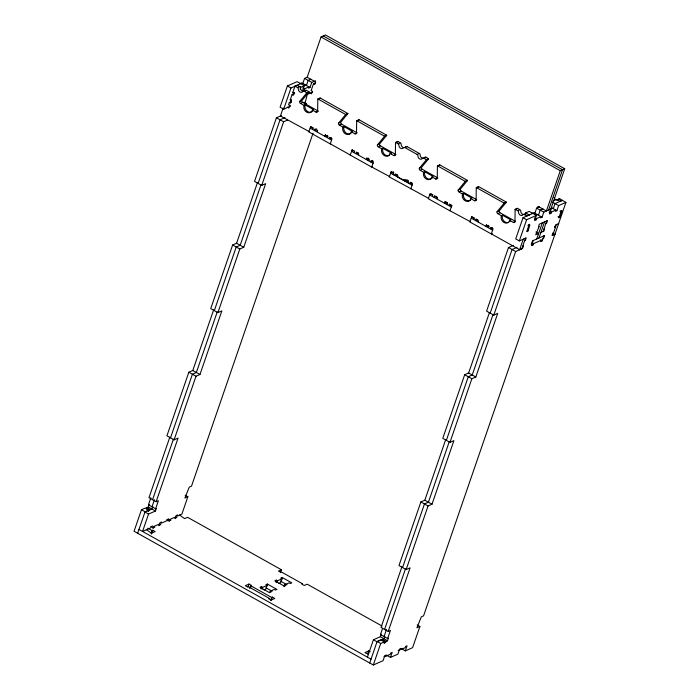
<?xml version="1.0" encoding="UTF-8"?>
<svg xmlns="http://www.w3.org/2000/svg" width="700" height="700" viewBox="0 0 700 700"><rect width="100%" height="100%" fill="white"/><g stroke="black" fill="none" stroke-linecap="round" stroke-linejoin="round"><path stroke-width="1.05" d="M357.096 132.825L341.547 124.128A1.47 1.234 66.2 0 1 340.786 122.194L347.734 113.759A1.488 1.242 66.2 0 0 347.856 113.496L320.11 97.983L317.879 98.962A1.488 1.242 66.2 0 0 317.809 99.356L317.651 111.484A1.47 1.234 66.2 0 1 316.015 112.079L312.428 110.075A5.163 4.305 66.2 0 1 306.705 112.192A5.163 4.305 66.2 0 1 304.054 105.394L300.466 103.39A1.47 1.234 66.2 0 1 299.705 101.447L306.6 93.091A1.479 1.234 66.2 0 0 306.775 92.759L309.006 91.779L306.477 90.37A1.47 1.234 66.2 0 0 305.06 90.58A2.949 2.459 66.2 0 1 302.216 91.017A2.949 2.459 66.2 0 1 300.545 88.06A1.47 1.234 66.2 0 0 299.714 86.581M395.946 154.551L380.398 145.854A1.47 1.234 66.2 0 1 379.645 143.911L386.531 135.555A1.479 1.234 66.2 0 0 386.706 135.222L358.96 119.709L356.738 120.689A1.47 1.225 66.2 0 0 356.659 121.082L356.501 133.201A1.47 1.234 66.2 0 1 354.865 133.805L351.277 131.801A5.163 4.305 66.2 0 1 345.564 133.91A5.163 4.305 66.2 0 1 342.904 127.12L339.316 125.116A1.47 1.234 66.2 0 1 338.564 123.174L345.511 114.739A1.488 1.242 66.2 0 0 345.634 114.485L347.856 113.496M437.85 177.975L422.301 169.286A1.479 1.234 66.2 0 1 421.549 167.344L428.435 158.987A1.47 1.225 66.2 0 0 428.584 158.742L426.09 157.237A1.47 1.234 66.2 0 0 424.672 157.456A2.949 2.459 66.2 0 1 421.829 157.894A2.949 2.459 66.2 0 1 420.158 154.936A1.47 1.234 66.2 0 0 419.326 153.457L407.102 146.624A1.47 1.234 66.2 0 0 405.685 146.843A2.949 2.459 66.2 0 1 402.841 147.28A2.949 2.459 66.2 0 1 401.17 144.322A1.47 1.234 66.2 0 0 400.339 142.844L397.81 141.435L395.588 142.415A1.452 1.216 66.2 0 0 395.526 142.704L395.36 154.928A1.47 1.234 66.2 0 1 393.724 155.531L390.136 153.519A5.163 4.305 66.2 0 1 384.414 155.636A5.163 4.305 66.2 0 1 381.762 148.838L378.175 146.834A1.47 1.234 66.2 0 1 377.414 144.891L384.309 136.544A1.479 1.234 66.2 0 0 384.484 136.202L386.706 135.222M476.709 199.701L461.16 191.004A1.47 1.234 66.2 0 1 460.399 189.061L467.346 180.635A1.488 1.242 66.2 0 0 467.469 180.373L439.714 164.859L437.491 165.839A1.488 1.242 66.2 0 0 437.421 166.232L437.264 178.351A1.479 1.234 66.2 0 1 435.627 178.955L432.04 176.951A5.163 4.305 66.2 0 1 426.317 179.06A5.163 4.305 66.2 0 1 423.666 172.27L420.079 170.266A1.479 1.234 66.2 0 1 419.317 168.324L426.213 159.968A1.47 1.225 66.2 0 0 426.352 159.722L428.61 158.655M515.559 221.419L500.01 212.73A1.47 1.234 66.2 0 1 499.249 210.787L506.144 202.431A1.479 1.234 66.2 0 0 506.319 202.099L478.573 186.585L476.35 187.565A1.47 1.225 66.2 0 0 476.271 187.959L476.114 200.077A1.47 1.234 66.2 0 1 474.477 200.681L470.89 198.678A5.163 4.305 66.2 0 1 465.176 200.786A5.163 4.305 66.2 0 1 462.516 193.996L458.929 191.984A1.47 1.234 66.2 0 1 458.176 190.041L465.124 181.615A1.488 1.242 66.2 0 0 465.246 181.352L467.469 180.373M524.86 214.314L526.715 213.5A1.47 1.234 66.2 0 0 525.298 213.719A2.949 2.459 66.2 0 1 522.454 214.148A2.949 2.459 66.2 0 1 520.782 211.19A1.47 1.234 66.2 0 0 519.951 209.711L517.423 208.303L515.2 209.282A1.452 1.216 66.2 0 0 515.13 209.58L514.972 221.804A1.47 1.234 66.2 0 1 513.336 222.399L509.749 220.395A5.163 4.305 66.2 0 1 504.026 222.513A5.163 4.305 66.2 0 1 501.375 215.714L497.787 213.71A1.47 1.234 66.2 0 1 497.026 211.768L503.921 203.411A1.479 1.234 66.2 0 0 504.096 203.079L506.319 202.099M517.352 208.696L517.361 208.591A1.452 1.216 66.2 0 1 517.423 208.303M291.252 99.697L291.533 100.231M561.951 211.199L561.671 210.648L560.901 211.531L559.003 217.884L560 216.834L561.951 211.199L561.05 210.7M526.942 231.263C528.413 234.631 532.035 213.981 526.942 231.263L528.08 230.694M148.479 511.586L149.021 510.002L145.434 507.999L141.479 509.74L134.067 531.247L373.293 665L383.058 660.695L384.816 655.602L386.295 654.955L385.858 656.224L390.311 654.264L390.749 652.986L392.227 652.339L390.477 657.423L386.89 655.419M213.631 309.942L192.789 370.475L188.834 372.225L166.924 435.838L174.099 439.845L178.062 438.104L156.153 501.716L148.977 497.7L169.82 437.168M257.434 182.726L236.591 243.259L232.636 245L210.735 308.613L217.91 312.62L221.865 310.879L199.964 374.491L196.009 376.233L174.099 439.845M281.391 115.596L276.439 117.775L254.537 181.388L261.713 185.404L265.668 183.654L243.766 247.266L239.811 249.016L217.91 312.62M315.464 80.771L311.754 82.407L310.004 87.5L308.516 88.147L308.954 86.879L304.509 88.839L304.071 90.116L302.584 90.764L304.334 85.68L297.159 81.664L287.394 85.969L280.096 107.179L283.684 109.183L290.605 106.129M283.168 108.001L280.429 115.955L309.181 131.582M137.664 533.26L145.066 511.752L149.021 510.002M170.511 437.841L192.421 374.229L196.376 372.488L217.219 311.955M214.322 310.616L236.224 247.004L240.179 245.263L261.021 184.73M258.125 183.391L280.035 119.779L284.979 117.6M283.684 109.183L290.981 87.981L300.746 83.668M152.644 525.928L151.156 526.575L150.719 527.852L142.564 531.449L148.549 514.062L155.47 511.009L156.345 508.463L155.61 508.786L148.426 504.779L149.17 504.455L148.295 506.992L146.808 507.649L146.37 508.926L148.164 509.924M148.426 504.779L150.859 497.726M152.565 499.704L173.407 439.171M290.106 105.315L288.54 104.816L289.345 102.48L291.567 101.5L291.366 102.086M289.345 102.48L290.544 103.154L291.419 100.608L290.22 99.934L292.049 94.64L293.16 94.141M294.49 92.593L292.924 92.094L294.963 86.152L297.194 85.172L300.755 87.255L304.334 85.68M261.713 185.404L283.623 121.791L287.578 120.041M287.262 107.135L288.864 108.027L289.739 105.481M292.049 94.64L293.239 95.305L294.114 92.759M154.446 499.73L152.014 506.782L152.758 506.459L151.883 509.005L144.961 512.05L148.549 514.062M155.61 508.786L158.384 500.736L156.153 501.716M300.055 89.276L300.755 87.255M302.829 83.484L304.579 78.391L307.361 77.166M550.847 209.037L564.716 168.752L325.5 35L321.046 36.96L307.178 77.254L315.543 81.935L314.668 84.473L313.477 83.808L311.141 90.589L312.331 91.263L311.456 93.809L309.601 92.767M151.069 533.435L152.049 530.574L152.793 530.241L155.19 531.58L151.48 533.216L146.379 529.629M152.968 528.483L153.624 526.575L158.139 524.58L159.338 525.245L160.816 524.597L159.224 523.705M151.48 534.065L152.793 530.241M306.416 85.487L308.166 80.404L310.949 79.17M159.005 525.709L160.064 522.655L161.543 521.999L161.105 523.267L166.793 520.765L167.23 519.496L168.718 518.84L168.009 520.87M169.102 521.369L169.759 519.452L174.213 517.492L175.403 518.166L176.89 517.51L175.298 516.617M175.079 518.621L176.129 515.567L177.616 514.911L177.179 516.189L181.877 514.115L187.862 496.729L185.168 495.224M310.861 126.525L308.7 131.862L330.234 143.903L332.019 138.731L329.621 137.393L329.184 138.661L331.415 137.681M313.25 127.864L312.812 129.141M313.04 133.184L191.511 486.124L189.289 487.104L184.896 498.032L187.862 496.729M315.245 128.984L314.431 130.419L316.767 129.115M317.634 130.314L317.196 131.591M325.605 134.776L324.8 136.211L325.911 135.721L325.649 136.482M328.002 136.115L327.565 137.384M352.319 149.713L350.166 155.041L371.7 167.081L373.485 161.91L371.088 160.571L370.65 161.849L372.873 160.869L372.382 160.589M354.716 151.051L354.279 152.32M356.711 152.162L355.898 153.597L358.129 152.617M367.071 157.955L366.266 159.399L367.377 158.9M367.876 160.195L368.576 158.156M248.054 586.924L249.043 584.054L251.431 585.392L250.775 587.3M391.396 171.553L389.235 176.89L428.794 198.459M249.707 588.586L250.696 585.725L251.431 585.392M397.197 174.466L394.975 175.446L392.98 174.326L393.785 172.891M394.975 175.446L395.78 174.011M408.004 180.968A1.103 0.455 19 0 1 406.411 180.836L405.335 181.239L397.364 176.785L397.801 175.508L395.412 174.169M260.803 588.586L261.459 586.67L262.658 587.344L267.111 585.384L265.912 584.71L267.4 584.054L276.964 589.409L275.485 590.065L274.286 589.391L269.832 591.351L271.031 592.025L269.544 592.681L259.98 587.326L261.459 586.67M262.001 589.251L262.658 587.344M405.335 181.239L406.149 179.804M267.4 584.054L266.079 587.878L272.169 591.281M267.111 585.384L265.799 589.199L264.014 589.986M406.123 181.702L406.455 180.749L403.751 179.349M406.954 182.044L407.654 180.005M411.451 182.429L411.95 182.709L409.727 183.689L407.733 182.577L408.537 181.143M409.727 183.689L410.533 182.254M275.642 582.041L276.299 580.134L277.489 580.799L281.942 578.839L280.744 578.174L282.231 577.517L291.795 582.864L290.316 583.52L289.118 582.855L284.672 584.815L284.016 586.722M270.681 600.311L271.661 597.45L272.405 597.117L274.794 598.456L271.092 600.093L268.695 598.754L269.439 598.43L248.465 586.705L247.73 587.029L245.332 585.69L249.043 584.054M276.832 582.706L277.489 580.799M280.446 572.635L281.435 569.774L187.574 517.3L184.607 518.613L179.506 515.016M271.416 599.979L272.405 597.117M282.231 577.517L280.919 581.332L287.009 584.736M281.942 578.839L280.63 582.654L278.845 583.441M432.863 194.74L432.425 196.009M434.858 195.851L434.044 197.286L436.275 196.306M437.246 197.19L436.441 198.625L436.993 198.38M445.217 201.653L444.412 203.088L445.524 202.597L445.261 203.359M446.197 203.376L446.635 202.107M446.801 204.426L447.615 202.991M449.61 204.102L448.796 205.537L451.019 204.558M451.999 205.441L449.846 210.77L428.312 198.739L430.098 193.567L432.486 194.906M471.931 216.589L469.779 221.918L491.304 233.957L493.097 228.786L490.7 227.447L490.262 228.725L492.485 227.736M474.329 217.919L473.891 219.196M476.324 219.039L475.51 220.474L477.733 219.494M486.684 224.831L485.879 226.266L486.99 225.776L486.657 226.73M487.664 226.564L488.101 225.286M489.081 226.17L488.644 227.439M367.666 653.791L368.655 650.93L370.248 651.822M367.43 657.169L373.415 639.782L380.345 636.729L381.22 634.183L380.476 634.515L387.651 638.523L388.395 638.199L387.52 640.745L384.116 643.326L384.659 641.742L381.071 639.739L377.116 641.489L369.705 662.996M445.672 439.679L424.83 500.211L420.875 501.961L398.974 565.574L406.149 569.581L410.104 567.84L388.203 631.452L381.027 627.436L401.87 566.904M489.484 312.454L468.641 372.995L464.686 374.736L442.776 438.349L449.96 442.356L453.915 440.615L432.005 504.227L428.05 505.969L406.149 569.581M513.433 245.332L508.489 247.511L486.588 311.124L493.762 315.14L497.718 313.39L475.816 377.002L471.861 378.744L449.96 442.356M402.561 567.577L424.463 503.965L428.418 502.224L449.26 441.691M446.364 440.352L468.274 376.74L472.229 374.999L493.071 314.466M490.175 313.127L512.076 249.515L517.02 247.336M532.796 213.404L523.031 217.709L515.725 238.919L519.312 240.922L526.242 237.869L525.359 240.415L524.624 240.739M380.476 634.515L382.559 628.469M524.93 214.996L525.621 212.984L529.209 211.4L536.384 215.416L534.634 220.5L536.113 219.844L536.55 218.575L541.004 216.615L540.566 217.884L542.045 217.227L543.804 212.144L551.215 208.871L549.465 213.964L550.952 213.308L551.39 212.039L555.835 210.07L555.398 211.347L556.885 210.691L558.635 205.599L565.933 202.388L559.843 198.888A1.47 1.234 66.2 0 0 558.425 199.106A2.949 2.459 66.2 0 1 555.957 199.719A2.949 2.459 66.2 0 1 554.024 197.444M384.615 629.44L405.457 568.907M373.293 665L380.704 643.492L384.659 641.742M493.762 315.14L515.664 251.527L522.585 248.474L523.469 245.928L522.725 246.251M519.312 240.922L526.619 219.721L536.384 215.416M382.007 640.666L382.445 639.389L386.033 641.401M386.496 629.466L384.064 636.519L384.808 636.195M384.51 637.044L383.933 638.741L377.011 641.786L373.415 639.782M492.231 233.485L491.339 233.879L519.645 249.699L523.303 239.102M387.651 638.523L390.425 630.472L388.203 631.452M525.525 238.123L521.876 248.719L519.645 249.699M534.87 213.22L536.62 208.127L539.403 206.903M537.442 208.014L538.02 206.316L546.394 210.998L560.271 170.713L564.716 168.752M538.457 215.224L540.216 210.14L542.99 208.906M533.295 240.511L531.536 245.604L533.024 244.947L533.461 243.679M536.76 238.989L542.308 222.871M538.983 238.009L544.53 221.891M548.625 210.018L562.494 169.732L323.269 35.98M543.113 231.507L546.761 220.911M541.126 240.301L540.689 241.57L542.168 240.914L543.926 235.83M553.298 208.688L555.048 203.595L562.336 200.384M401.721 648.874L405.309 650.886L407.067 645.794L405.58 646.45L405.142 647.719L400.689 649.679L401.135 648.41L399.648 649.066L397.898 654.15L390.477 657.423M556.43 224.49L552.781 235.095L555.004 234.115M417.217 624.96L419.904 626.465L412.606 647.666L405.309 650.886M565.933 202.388L423.561 615.86L421.33 616.84L416.938 627.769L419.904 626.465M293.186 94.062L294.359 93.17M309.006 91.779A1.479 1.234 66.2 0 1 308.831 92.111L301.936 100.468A1.47 1.234 66.2 0 0 302.689 102.41L318.238 111.099M300.002 83.65L301.779 82.862L310.004 87.5M294.963 86.152L297.491 87.561L299.346 86.748M303.59 85.654L305.366 84.875M313.477 83.808L315.7 82.828M304.623 91.184L306.477 90.37M290.22 99.934L290.78 99.689M306.976 92.934L308.831 92.111M312.734 92.05L307.291 94.447L305.261 102.174L304.517 102.506M299.705 101.447L301.56 100.634M300.834 103.224L302.689 102.41M304.631 104.606L306.609 103.74L303.922 102.235M304.054 105.394L305.165 104.904L313.539 109.585A5.163 4.305 66.2 0 1 313.233 110.285M318.544 99.032L319.664 98.543M312.428 110.075L313.539 109.585M316.015 112.079L317.87 111.265M311.99 127.172L310.012 128.048L331.546 140.079M345.826 114.651L347.681 113.837M338.564 123.174L340.419 122.351M339.692 124.95L341.547 124.128M342.912 127.12L344.024 126.63L352.398 131.311A5.163 4.305 66.2 0 1 352.082 132.011M356.659 121.082L358.514 120.26M351.277 131.801L352.398 131.311M330.706 143.623L330.26 143.815L350.201 154.963M354.874 133.805L356.72 132.991M384.685 136.377L386.531 135.555M353.456 150.36L351.479 151.226L373.012 163.266M377.414 144.891L379.269 144.077M358.662 154.77L358.733 153.668L356.335 152.329M378.543 146.668L380.398 145.854M381.762 148.838L382.874 148.347L391.248 153.029A5.163 4.305 66.2 0 1 390.941 153.737M396.252 142.476L397.364 141.986M395.588 142.415L398.108 143.824L399.963 143.001M369.031 160.571L369.092 159.46L366.704 158.121M390.136 153.519L391.248 153.029M405.248 147.446L407.102 146.624M393.724 155.531L395.579 154.709M372.172 166.801L371.726 167.002L389.716 176.61M398.108 143.824A1.47 1.234 66.2 0 1 398.947 145.303A2.949 2.459 66.2 0 0 400.619 148.26A2.949 2.459 66.2 0 0 403.463 147.822A1.47 1.234 66.2 0 1 404.88 147.604L417.104 154.438L418.959 153.624M424.235 158.06L426.09 157.237M393.514 171.771L390.547 173.075L412.081 185.115M426.589 159.801L428.435 158.987M397.364 176.785L397.924 176.54M419.317 168.324L421.172 167.501M420.446 170.1L422.301 169.286M423.666 172.27L424.777 171.78L433.151 176.461L432.04 176.951M437.421 166.232L438.533 165.742M411.25 188.65L410.804 188.843L412.554 183.759L410.165 182.42M435.627 178.955L437.483 178.141M431.602 194.049L429.625 194.915L451.159 206.955M465.439 181.528L467.294 180.714M458.176 190.041L460.031 189.227M459.305 191.826L461.16 191.004M462.516 193.996L463.636 193.506L472.001 198.188L470.89 198.678M476.271 187.959L478.126 187.136M474.477 200.681L476.332 199.859M504.289 203.254L506.144 202.431M473.069 217.227L471.091 218.102L492.625 230.142M470.251 221.638L449.873 210.691M497.026 211.768L498.881 210.954M478.459 221.567L477.907 221.812L478.345 220.535L475.948 219.205M498.155 213.544L500.01 212.73M501.375 215.714L502.486 215.224L510.86 219.905L509.749 220.395M515.121 209.676L516.241 209.186M515.2 209.282L517.72 210.7L519.575 209.877M553.149 200.847L556.526 199.351L560.114 201.364M557.988 199.71L559.843 198.888M532.044 213.386L533.829 212.599L542.045 217.227M529.235 214.909L527.012 215.889L524.492 214.48A1.47 1.234 66.2 0 0 523.066 214.699A2.949 2.459 66.2 0 1 520.231 215.136A2.949 2.459 66.2 0 1 518.56 212.179A1.47 1.234 66.2 0 0 517.72 210.7M560.14 201.285L562.371 200.305M513.336 222.399L515.191 221.585M535.631 215.39L537.416 214.611M550.471 208.854L552.247 208.066M560.814 211.768L561.925 211.278L561.024 210.779M558.985 217.07L560.096 216.58M545.886 223.457L546.621 223.125L547.496 220.579L539.341 224.184L538.466 226.721L539.21 226.398L535.692 234.78L538.659 233.476L535.964 231.971M543.988 228.97L544.722 228.638L543.847 231.184L540.881 232.496M558.653 223.51L555.66 224.901L554.785 227.439L555.529 227.115L554.628 226.616M553.63 232.627L552.886 232.951L552.011 235.498L554.977 234.194M532.42 243.057L531.676 243.39L532.551 240.844L544.661 235.498L543.786 238.044L543.051 238.376M531.983 244.335L542.614 239.645M281.435 569.774L278.46 571.086L280.858 572.425L281.601 572.093L302.566 583.817L301.822 584.15L304.22 585.48L307.186 584.176L382.078 626.054M276.299 580.134L274.811 580.79L284.384 586.136L285.863 585.48L284.672 584.815M368.655 650.93L364.945 652.566L367.334 653.905L368.078 653.581M383.985 656.696L386.767 655.471M398.204 650.431L402.832 648.384M321.046 36.96L560.271 170.713M552.352 202.09L558.635 205.599M559.939 211.19L560.84 211.689M551.504 207.681L556.885 210.691M549.596 211.032L551.39 212.039M558.058 216.65L558.959 217.149M549.159 212.301L550.952 213.308M304.579 78.391L311.754 82.407M536.62 208.127L543.804 212.144M302.715 87.832L304.509 88.839M534.756 217.569L536.55 218.575M525.621 212.984L529.209 214.987M534.319 218.846L536.113 219.844M306.775 92.759L304.255 91.35A1.47 1.234 66.2 0 0 302.838 91.569A2.949 2.459 66.2 0 1 299.994 91.998A2.949 2.459 66.2 0 1 298.322 89.04A1.47 1.234 66.2 0 0 297.491 87.561M317.879 98.962L345.634 114.485M356.738 120.689L384.484 136.202M426.387 159.635L423.868 158.218A1.47 1.234 66.2 0 0 422.45 158.436A2.949 2.459 66.2 0 1 419.606 158.874A2.949 2.459 66.2 0 1 417.935 155.916A1.47 1.234 66.2 0 0 417.104 154.438M437.491 165.839L465.246 181.352M476.35 187.565L504.096 203.079M287.394 85.969L290.981 87.981M523.031 217.709L526.619 219.721M292.504 92.575L294.665 93.879M528.71 224.726L529.909 225.4L528.789 225.89L527.923 225.304M540.374 239.916L542.168 240.914M531.23 243.95L533.024 244.947M316.164 129.159L316.662 129.439M310.485 126.691L312.882 128.03M314.869 129.141L317.266 130.48M325.238 134.942L327.626 136.281M351.951 149.879L354.34 151.209M391.029 171.719L393.418 173.058M405.773 179.97L408.17 181.309M434.481 196.018L436.879 197.356M444.85 201.81L447.239 203.149M449.234 204.269L451.631 205.599M471.564 216.746L473.952 218.085M486.316 224.998L488.705 226.336M276.439 117.775L283.623 121.791M508.489 247.511L515.664 251.527M236.591 243.259L243.766 247.266M468.641 372.995L475.816 377.002M232.636 245L239.811 249.016M464.686 374.736L471.861 378.744M192.789 370.475L199.964 374.491M424.83 500.211L432.005 504.227M188.834 372.225L196.009 376.233M420.875 501.961L428.05 505.969M148.295 506.992L155.47 511.009M380.345 636.729L387.52 640.745M169.759 519.452L170.957 520.126L169.47 520.782L167.081 519.444M146.808 507.649L150.404 509.653M382.909 641.165L385.595 642.67M141.479 509.74L145.066 511.752M377.116 641.489L380.704 643.492M153.624 526.575L154.822 527.24L153.396 527.861L151.008 526.531M147.744 528.159L152.049 530.574M250.696 585.725L271.661 597.45M138.976 529.445L371.017 659.181M317.433 130.918A1.103 0.455 19 0 1 317.424 130.725M327.145 135.406A1.103 0.455 19 0 1 327.276 136.08A1.103 0.455 19 0 1 325.876 135.8M368.611 158.594A1.103 0.455 19 0 1 368.743 159.259A1.103 0.455 19 0 1 367.342 158.987M446.6 202.186A1.103 0.455 19 0 1 446.941 202.93A1.103 0.455 19 0 1 445.489 202.676M437.115 197.907A1.103 0.455 19 0 1 437.176 197.47M488.539 225.794A1.103 0.455 19 0 1 488.127 226.17A1.103 0.455 19 0 1 486.955 225.855M407.523 180.346A1.103 0.455 19 0 1 407.82 180.548M320.031 98.376A1.488 1.242 66.2 0 1 320.11 97.983M358.881 120.102A1.47 1.225 66.2 0 1 358.96 119.709M397.749 141.724A1.452 1.216 66.2 0 1 397.819 141.435M439.644 165.252A1.488 1.242 66.2 0 1 439.723 164.859M478.494 186.97A1.47 1.225 66.2 0 1 478.573 186.585M312.305 111.422A5.163 4.305 66.2 0 1 306.836 110.985A5.163 4.305 66.2 0 1 305.165 104.904M351.155 133.149A5.163 4.305 66.2 0 1 345.695 132.711A5.163 4.305 66.2 0 1 344.024 126.63M389.428 155.278A5.163 4.305 66.2 0 1 384.248 154.14A5.163 4.305 66.2 0 1 382.874 148.347M431.322 178.701A5.163 4.305 66.2 0 1 426.16 177.572A5.163 4.305 66.2 0 1 424.777 171.78M432.425 177.782A5.163 4.305 66.2 0 1 431.918 178.299M470.767 200.016A5.163 4.305 66.2 0 1 465.308 199.588A5.163 4.305 66.2 0 1 463.636 193.498M508.384 222.425A5.163 4.305 66.2 0 1 503.589 220.701A5.163 4.305 66.2 0 1 502.486 215.224M510.134 221.226A5.163 4.305 66.2 0 1 509.626 221.742M556.483 199.85A1.47 1.234 66.2 0 1 557.62 199.867"/></g></svg>
